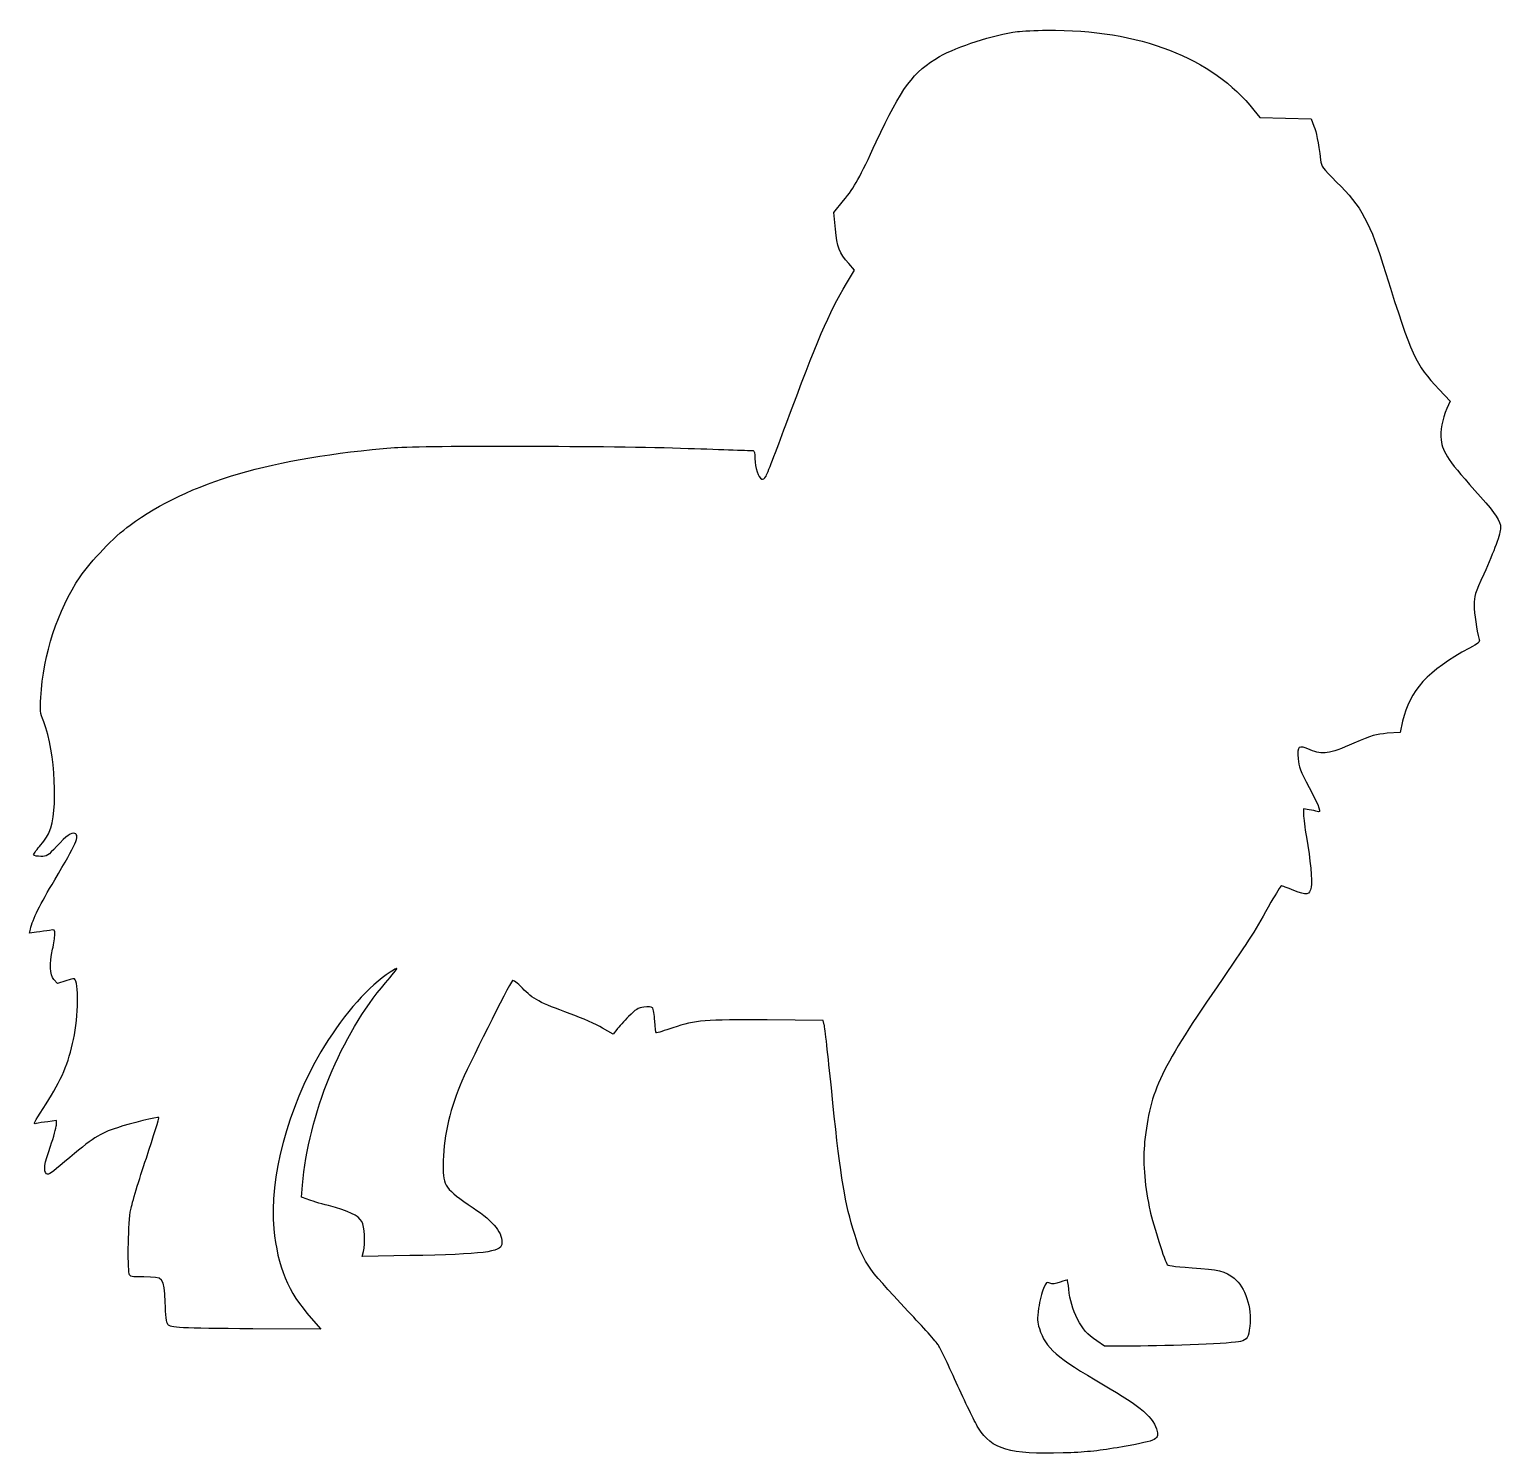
# Model space of a CAD drawing. Header units: centimetres. Extents: x -17.6 to 17.6, y -17.1 to 17.1.
import ezdxf

# ---------------------------------------------------------------- set-up
doc = ezdxf.new("R2010")
doc.units = ezdxf.units.CM
doc.header["$MEASUREMENT"] = 0
doc.layers.add('Layer 1', color=7, linetype='Continuous')

msp = doc.modelspace()

# ---------------------------------------------------------------- linework, layer by layer
at = {"layer": 'Layer 1'}
msp.add_open_spline([(6.05014, 17.03564), (5.47158, 16.95803), (4.61081, 16.68286), (4.18395, 16.43945), (4.18395, 16.43945), (3.55248, 16.07609), (3.2632, 15.68803), (2.66348, 14.39334), (2.66348, 14.39334), (2.26484, 13.52903), (2.14842, 13.31737), (1.88031, 12.98223), (1.88031, 12.98223), (1.88031, 12.98223), (1.64748, 12.69295), (1.64748, 12.69295), (1.64748, 12.69295), (1.64748, 12.69295), (1.68276, 12.29784), (1.68276, 12.29784), (1.68276, 12.29784), (1.72157, 11.86392), (1.77448, 11.72634), (2.00379, 11.46881), (2.00379, 11.46881), (2.00379, 11.46881), (2.14137, 11.31006), (2.14137, 11.31006), (2.14137, 11.31006), (2.14137, 11.31006), (1.94734, 10.99256), (1.94734, 10.99256), (1.94734, 10.99256), (1.52401, 10.27995), (1.24531, 9.62731), (0.4939, 7.60237), (0.4939, 7.60237), (0.25754, 6.96384), (0.04234, 6.40293), (0.01412, 6.36059), (0.01412, 6.36059), (-0.0141, 6.31473), (-0.05644, 6.29003), (-0.08466, 6.30062), (-0.08466, 6.30062), (-0.1658, 6.33237), (-0.24694, 6.57931), (-0.24694, 6.79098), (-0.24694, 6.79098), (-0.24694, 6.92151), (-0.26105, 6.98501), (-0.28927, 6.98501), (-0.28927, 6.98501), (-0.31396, 6.98501), (-1.01599, 7.0097), (-1.85208, 7.03793), (-1.85208, 7.03793), (-3.66183, 7.10143), (-8.18091, 7.11201), (-8.89, 7.05557), (-8.89, 7.05557), (-11.82864, 6.81921), (-13.82183, 6.2336), (-15.23647, 5.19643), (-15.23647, 5.19643), (-15.62453, 4.91068), (-16.17486, 4.33918), (-16.43239, 3.95465), (-16.43239, 3.95465), (-16.9792, 3.14326), (-17.31433, 2.10962), (-17.37783, 1.05834), (-17.37783, 1.05834), (-17.399, 0.75495), (-17.39194, 0.70203), (-17.30727, 0.47978), (-17.30727, 0.47978), (-17.02505, -0.26811), (-16.95449, -1.66864), (-17.17674, -2.17311), (-17.17674, -2.17311), (-17.21555, -2.2613), (-17.31785, -2.413), (-17.40605, -2.51178), (-17.40605, -2.51178), (-17.49424, -2.61056), (-17.55774, -2.70581), (-17.54716, -2.72345), (-17.54716, -2.72345), (-17.53658, -2.73756), (-17.45897, -2.75167), (-17.3743, -2.75167), (-17.3743, -2.75167), (-17.22966, -2.75167), (-17.20849, -2.73756), (-16.99683, -2.51178), (-16.99683, -2.51178), (-16.76047, -2.25425), (-16.64052, -2.16959), (-16.55939, -2.20134), (-16.55939, -2.20134), (-16.43945, -2.2472), (-16.52411, -2.44476), (-17.0427, -3.31612), (-17.0427, -3.31612), (-17.39195, -3.8982), (-17.57187, -4.26156), (-17.62478, -4.4944), (-17.62478, -4.4944), (-17.62478, -4.4944), (-17.64947, -4.59671), (-17.64947, -4.59671), (-17.64947, -4.59671), (-17.64947, -4.59671), (-17.47661, -4.57202), (-17.47661, -4.57202), (-17.47661, -4.57202), (-17.38136, -4.55791), (-17.24378, -4.53674), (-17.16969, -4.52616), (-17.16969, -4.52616), (-17.03916, -4.50499), (-17.03916, -4.50852), (-17.03916, -4.62494), (-17.03916, -4.62494), (-17.04269, -4.69197), (-17.06385, -4.84719), (-17.09208, -4.97419), (-17.09208, -4.97419), (-17.17322, -5.33755), (-17.16264, -5.5845), (-17.06033, -5.70444), (-17.06033, -5.70444), (-17.06033, -5.70444), (-16.97566, -5.80322), (-16.97566, -5.80322), (-16.97566, -5.80322), (-16.97566, -5.80322), (-16.77458, -5.73619), (-16.77458, -5.73619), (-16.77458, -5.73619), (-16.61583, -5.67975), (-16.56997, -5.67622), (-16.5488, -5.7115), (-16.5488, -5.7115), (-16.45355, -5.86672), (-16.48883, -6.72044), (-16.6123, -7.24256), (-16.6123, -7.24256), (-16.74636, -7.807), (-16.92274, -8.19506), (-17.32138, -8.79831), (-17.32138, -8.79831), (-17.53657, -9.12992), (-17.56127, -9.17931), (-17.49071, -9.16167), (-17.49071, -9.16167), (-17.44485, -9.14756), (-17.31432, -9.12992), (-17.20496, -9.11581), (-17.20496, -9.11581), (-17.20496, -9.11581), (-17.00388, -9.09112), (-17.00388, -9.09112), (-17.00388, -9.09112), (-17.00388, -9.09112), (-17.00388, -9.19695), (-17.00388, -9.19695), (-17.00388, -9.19695), (-17.00388, -9.25339), (-17.06738, -9.4827), (-17.14499, -9.70495), (-17.14499, -9.70495), (-17.29316, -10.12828), (-17.31785, -10.30114), (-17.23671, -10.36817), (-17.23671, -10.36817), (-17.1979, -10.39992), (-17.10971, -10.34348), (-16.80632, -10.08242), (-16.80632, -10.08242), (-16.11135, -9.48975), (-15.97729, -9.40509), (-15.53985, -9.26045), (-15.53985, -9.26045), (-15.22941, -9.15814), (-14.56266, -8.99234), (-14.54149, -9.01351), (-14.54149, -9.01351), (-14.53443, -9.02057), (-14.67202, -9.45801), (-14.84488, -9.9907), (-14.84488, -9.9907), (-15.02127, -10.51987), (-15.1906, -11.07726), (-15.21882, -11.22542), (-15.21882, -11.22542), (-15.27526, -11.50059), (-15.29996, -12.59067), (-15.2541, -12.76353), (-15.2541, -12.76353), (-15.23293, -12.83761), (-15.21529, -12.84114), (-14.90485, -12.84114), (-14.90485, -12.84114), (-14.42507, -12.84114), (-14.42154, -12.84467), (-14.39332, -13.44792), (-14.39332, -13.44792), (-14.38274, -13.76542), (-14.35804, -13.94181), (-14.32982, -13.98061), (-14.32982, -13.98061), (-14.25926, -14.06175), (-14.07229, -14.07233), (-12.28724, -14.08644), (-12.28724, -14.08644), (-12.28724, -14.08644), (-10.66093, -14.09702), (-10.66093, -14.09702), (-10.66093, -14.09702), (-10.66093, -14.09702), (-10.89024, -13.83244), (-10.89024, -13.83244), (-10.89024, -13.83244), (-11.45468, -13.19038), (-11.69457, -12.6083), (-11.7863, -11.68402), (-11.7863, -11.68402), (-11.90272, -10.49516), (-11.44763, -8.7736), (-10.66094, -7.44363), (-10.66094, -7.44363), (-10.18469, -6.6393), (-9.60613, -5.95844), (-9.09108, -5.59507), (-9.09108, -5.59507), (-8.96055, -5.49982), (-8.84414, -5.42926), (-8.83708, -5.43985), (-8.83708, -5.43985), (-8.83002, -5.44691), (-8.9535, -5.60213), (-9.10872, -5.78557), (-9.10872, -5.78557), (-10.17411, -7.02382), (-10.9608, -8.94999), (-11.09839, -10.63979), (-11.09839, -10.63979), (-11.09839, -10.63979), (-11.12308, -10.92554), (-11.12308, -10.92554), (-11.12308, -10.92554), (-11.12308, -10.92554), (-10.9855, -10.97846), (-10.9855, -10.97846), (-10.9855, -10.97846), (-10.90789, -11.01021), (-10.68211, -11.07724), (-10.4775, -11.13015), (-10.4775, -11.13015), (-9.98714, -11.25715), (-9.75078, -11.37004), (-9.67669, -11.51115), (-9.67669, -11.51115), (-9.60966, -11.63109), (-9.59202, -12.02268), (-9.63788, -12.23434), (-9.63788, -12.23434), (-9.63788, -12.23434), (-9.6661, -12.35428), (-9.6661, -12.35428), (-9.6661, -12.35428), (-9.6661, -12.35428), (-8.52663, -12.32959), (-8.52663, -12.32959), (-8.52663, -12.32959), (-6.75569, -12.29431), (-6.34646, -12.24492), (-6.32177, -12.06148), (-6.32177, -12.06148), (-6.28296, -11.80042), (-6.49463, -11.52173), (-7.00616, -11.17954), (-7.00616, -11.17954), (-7.67644, -10.73151), (-7.72583, -10.66096), (-7.72583, -10.1706), (-7.72583, -10.1706), (-7.72583, -9.53207), (-7.59177, -8.9006), (-7.31661, -8.23738), (-7.31661, -8.23738), (-7.1508, -7.82816), (-6.14186, -5.82085), (-6.06425, -5.73266), (-6.06425, -5.73266), (-6.04308, -5.71149), (-5.95136, -5.78205), (-5.82436, -5.9161), (-5.82436, -5.9161), (-5.58094, -6.1701), (-5.3975, -6.26888), (-4.68136, -6.52641), (-4.68136, -6.52641), (-4.39208, -6.63224), (-4.04283, -6.78394), (-3.90525, -6.8686), (-3.90525, -6.8686), (-3.90525, -6.8686), (-3.65125, -7.01677), (-3.65125, -7.01677), (-3.65125, -7.01677), (-3.65125, -7.01677), (-3.56306, -6.90388), (-3.56306, -6.90388), (-3.56306, -6.90388), (-3.51367, -6.84391), (-3.38667, -6.7028), (-3.27731, -6.58991), (-3.27731, -6.58991), (-3.10798, -6.4241), (-3.05153, -6.3853), (-2.91042, -6.36766), (-2.91042, -6.36766), (-2.80106, -6.35002), (-2.73403, -6.35355), (-2.70581, -6.38177), (-2.70581, -6.38177), (-2.68112, -6.40646), (-2.65642, -6.5511), (-2.64937, -6.7028), (-2.64937, -6.7028), (-2.64584, -6.85802), (-2.62468, -6.98502), (-2.61056, -6.98502), (-2.61056, -6.98502), (-2.59292, -6.98502), (-2.41653, -6.9321), (-2.21545, -6.86508), (-2.21545, -6.86508), (-1.66512, -6.68164), (-1.44992, -6.664), (0.04938, -6.67458), (0.04938, -6.67458), (0.04938, -6.67458), (1.38994, -6.68516), (1.38994, -6.68516), (1.38994, -6.68516), (1.38994, -6.68516), (1.41463, -6.79099), (1.41463, -6.79099), (1.41463, -6.79099), (1.43227, -6.84743), (1.50635, -7.53182), (1.58749, -8.30793), (1.58749, -8.30793), (1.78505, -10.28701), (1.89088, -10.96435), (2.10255, -11.67696), (2.10255, -11.67696), (2.34244, -12.48482), (2.3883, -12.55538), (3.43252, -13.67015), (3.43252, -13.67015), (3.78177, -14.03704), (4.10633, -14.40393), (4.15571, -14.48154), (4.15571, -14.48154), (4.2051, -14.55915), (4.41324, -15.00012), (4.62138, -15.45873), (4.62138, -15.45873), (4.82952, -15.91734), (5.05177, -16.37242), (5.11527, -16.4712), (5.11527, -16.4712), (5.43983, -16.9792), (5.85963, -17.10267), (7.14374, -17.06387), (7.14374, -17.06387), (7.6588, -17.04976), (7.95866, -17.01801), (8.44196, -16.93687), (8.44196, -16.93687), (9.36977, -16.77812), (9.44738, -16.74637), (9.40152, -16.54881), (9.40152, -16.54881), (9.33096, -16.22425), (9.02052, -15.95262), (8.11388, -15.42698), (8.11388, -15.42698), (6.98146, -14.77081), (6.73099, -14.55209), (6.57577, -14.07937), (6.57577, -14.07937), (6.52285, -13.91709), (6.52285, -13.85712), (6.55813, -13.58901), (6.55813, -13.58901), (6.58282, -13.41968), (6.63221, -13.20801), (6.67455, -13.11629), (6.67455, -13.11629), (6.73805, -12.9646), (6.75216, -12.95401), (6.82624, -12.98929), (6.82624, -12.98929), (6.88974, -13.01751), (6.94971, -13.01046), (7.07671, -12.96812), (7.07671, -12.96812), (7.16843, -12.93637), (7.24604, -12.91168), (7.24957, -12.91168), (7.24957, -12.91168), (7.2531, -12.91168), (7.26721, -13.01046), (7.28132, -13.1304), (7.28132, -13.1304), (7.30954, -13.39851), (7.37304, -13.62076), (7.49299, -13.85359), (7.49299, -13.85359), (7.61293, -14.09348), (7.72935, -14.22401), (7.9516, -14.37217), (7.9516, -14.37217), (7.9516, -14.37217), (8.1421, -14.49917), (8.1421, -14.49917), (8.1421, -14.49917), (8.1421, -14.49917), (8.82649, -14.49917), (8.82649, -14.49917), (8.82649, -14.49917), (9.7296, -14.49917), (11.23596, -14.43567), (11.40177, -14.38981), (11.40177, -14.38981), (11.56052, -14.34748), (11.59227, -14.29809), (11.62402, -14.02292), (11.62402, -14.02292), (11.67341, -13.57489), (11.51466, -13.081), (11.25008, -12.87286), (11.25008, -12.87286), (11.03489, -12.70353), (10.86555, -12.66119), (10.23761, -12.61886), (10.23761, -12.61886), (9.76136, -12.58711), (9.65553, -12.573), (9.63083, -12.52361), (9.63083, -12.52361), (9.54969, -12.37544), (9.27452, -11.48292), (9.21102, -11.16542), (9.21102, -11.16542), (9.0946, -10.59392), (9.0558, -10.02948), (9.10166, -9.59909), (9.10166, -9.59909), (9.23219, -8.3679), (9.48266, -7.83873), (10.97491, -5.67973), (10.97491, -5.67973), (11.62049, -4.74134), (11.76513, -4.51204), (12.13202, -3.85234), (12.13202, -3.85234), (12.25549, -3.63715), (12.36485, -3.45723), (12.37544, -3.45723), (12.37544, -3.45723), (12.38955, -3.45723), (12.52361, -3.50662), (12.67883, -3.57012), (12.67883, -3.57012), (12.9928, -3.69359), (13.05277, -3.68301), (13.09511, -3.48898), (13.09511, -3.48898), (13.12333, -3.34081), (13.07747, -2.83281), (12.98222, -2.29306), (12.98222, -2.29306), (12.94341, -2.07081), (12.91166, -1.82739), (12.91166, -1.74978), (12.91166, -1.74978), (12.91166, -1.74978), (12.91166, -1.6122), (12.91166, -1.6122), (12.91166, -1.6122), (12.91166, -1.6122), (13.04572, -1.63337), (13.04572, -1.63337), (13.04572, -1.63337), (13.11628, -1.64395), (13.20447, -1.66159), (13.23975, -1.6757), (13.23975, -1.6757), (13.34911, -1.72156), (13.30678, -1.59103), (13.04925, -1.10067), (13.04925, -1.10067), (12.83406, -0.69498), (12.79525, -0.59267), (12.78114, -0.40923), (12.78114, -0.40923), (12.75997, -0.09526), (12.78467, -0.07762), (13.07395, -0.19404), (13.07395, -0.19404), (13.38792, -0.32104), (13.49728, -0.3034), (14.1217, -0.03529), (14.1217, -0.03529), (14.55914, 0.15521), (14.65087, 0.1799), (14.92251, 0.20107), (14.92251, 0.20107), (14.92251, 0.20107), (15.23295, 0.22224), (15.23295, 0.22224), (15.23295, 0.22224), (15.23295, 0.22224), (15.28939, 0.49035), (15.28939, 0.49035), (15.28939, 0.49035), (15.45167, 1.22413), (15.89264, 1.71096), (16.891, 2.24366), (16.891, 2.24366), (17.10267, 2.35655), (17.145, 2.39183), (17.12736, 2.4518), (17.12736, 2.4518), (17.06386, 2.68111), (17.00389, 3.07269), (17.00389, 3.2773), (17.00389, 3.2773), (17.00389, 3.49602), (17.02506, 3.55599), (17.23672, 4.02166), (17.23672, 4.02166), (17.48719, 4.57552), (17.63889, 4.98827), (17.63889, 5.13291), (17.63889, 5.13291), (17.63889, 5.2846), (17.52247, 5.46805), (17.15558, 5.87374), (17.15558, 5.87374), (16.38652, 6.73805), (16.24894, 6.9356), (16.21366, 7.24252), (16.21366, 7.24252), (16.18544, 7.45419), (16.23835, 7.73641), (16.35124, 7.99041), (16.35124, 7.99041), (16.35124, 7.99041), (16.42885, 8.1668), (16.42885, 8.1668), (16.42885, 8.1668), (16.42885, 8.1668), (16.16779, 8.44902), (16.16779, 8.44902), (16.16779, 8.44902), (15.57512, 9.08402), (15.51162, 9.22513), (14.88721, 11.23596), (14.88721, 11.23596), (14.50268, 12.47421), (14.30865, 12.83052), (13.7054, 13.42671), (13.7054, 13.42671), (13.36321, 13.76538), (13.33851, 13.79713), (13.32087, 13.95588), (13.32087, 13.95588), (13.26443, 14.40744), (13.22209, 14.61557), (13.16212, 14.7708), (13.16212, 14.7708), (13.16212, 14.7708), (13.09509, 14.94013), (13.09509, 14.94013), (13.09509, 14.94013), (13.09509, 14.94013), (12.47773, 14.95777), (12.47773, 14.95777), (12.47773, 14.95777), (12.47773, 14.95777), (11.86037, 14.97541), (11.86037, 14.97541), (11.86037, 14.97541), (11.86037, 14.97541), (11.72279, 15.1518), (11.72279, 15.1518), (11.72279, 15.1518), (10.72796, 16.41122), (8.97112, 17.08855), (6.75921, 17.07091), (6.75921, 17.07091), (6.48404, 17.06738), (6.16654, 17.05327), (6.05013, 17.03563), (6.05013, 17.03563), (6.05013, 17.03563), (6.05014, 17.03564), (6.05014, 17.03564)], degree=3, knots=[0, 0, 0, 0, 0.00645161, 0.00645161, 0.00645161, 0.00645161, 0.01290323, 0.01290323, 0.01290323, 0.01290323, 0.01935484, 0.01935484, 0.01935484, 0.01935484, 0.02580645, 0.02580645, 0.02580645, 0.02580645, 0.03225806, 0.03225806, 0.03225806, 0.03225806, 0.03870968, 0.03870968, 0.03870968, 0.03870968, 0.04516129, 0.04516129, 0.04516129, 0.04516129, 0.0516129, 0.0516129, 0.0516129, 0.0516129, 0.05806452, 0.05806452, 0.05806452, 0.05806452, 0.06451613, 0.06451613, 0.06451613, 0.06451613, 0.07096774, 0.07096774, 0.07096774, 0.07096774, 0.07741935, 0.07741935, 0.07741935, 0.07741935, 0.08387097, 0.08387097, 0.08387097, 0.08387097, 0.09032258, 0.09032258, 0.09032258, 0.09032258, 0.09677419, 0.09677419, 0.09677419, 0.09677419, 0.10322581, 0.10322581, 0.10322581, 0.10322581, 0.10967742, 0.10967742, 0.10967742, 0.10967742, 0.11612903, 0.11612903, 0.11612903, 0.11612903, 0.12258065, 0.12258065, 0.12258065, 0.12258065, 0.12903226, 0.12903226, 0.12903226, 0.12903226, 0.13548387, 0.13548387, 0.13548387, 0.13548387, 0.14193548, 0.14193548, 0.14193548, 0.14193548, 0.1483871, 0.1483871, 0.1483871, 0.1483871, 0.15483871, 0.15483871, 0.15483871, 0.15483871, 0.16129032, 0.16129032, 0.16129032, 0.16129032, 0.16774194, 0.16774194, 0.16774194, 0.16774194, 0.17419355, 0.17419355, 0.17419355, 0.17419355, 0.18064516, 0.18064516, 0.18064516, 0.18064516, 0.18709677, 0.18709677, 0.18709677, 0.18709677, 0.19354839, 0.19354839, 0.19354839, 0.19354839, 0.2, 0.2, 0.2, 0.2, 0.20645161, 0.20645161, 0.20645161, 0.20645161, 0.21290323, 0.21290323, 0.21290323, 0.21290323, 0.21935484, 0.21935484, 0.21935484, 0.21935484, 0.22580645, 0.22580645, 0.22580645, 0.22580645, 0.23225806, 0.23225806, 0.23225806, 0.23225806, 0.23870968, 0.23870968, 0.23870968, 0.23870968, 0.24516129, 0.24516129, 0.24516129, 0.24516129, 0.2516129, 0.2516129, 0.2516129, 0.2516129, 0.25806452, 0.25806452, 0.25806452, 0.25806452, 0.26451613, 0.26451613, 0.26451613, 0.26451613, 0.27096774, 0.27096774, 0.27096774, 0.27096774, 0.27741935, 0.27741935, 0.27741935, 0.27741935, 0.28387097, 0.28387097, 0.28387097, 0.28387097, 0.29032258, 0.29032258, 0.29032258, 0.29032258, 0.29677419, 0.29677419, 0.29677419, 0.29677419, 0.30322581, 0.30322581, 0.30322581, 0.30322581, 0.30967742, 0.30967742, 0.30967742, 0.30967742, 0.31612903, 0.31612903, 0.31612903, 0.31612903, 0.32258065, 0.32258065, 0.32258065, 0.32258065, 0.32903226, 0.32903226, 0.32903226, 0.32903226, 0.33548387, 0.33548387, 0.33548387, 0.33548387, 0.34193548, 0.34193548, 0.34193548, 0.34193548, 0.3483871, 0.3483871, 0.3483871, 0.3483871, 0.35483871, 0.35483871, 0.35483871, 0.35483871, 0.36129032, 0.36129032, 0.36129032, 0.36129032, 0.36774194, 0.36774194, 0.36774194, 0.36774194, 0.37419355, 0.37419355, 0.37419355, 0.37419355, 0.38064516, 0.38064516, 0.38064516, 0.38064516, 0.38709677, 0.38709677, 0.38709677, 0.38709677, 0.39354839, 0.39354839, 0.39354839, 0.39354839, 0.4, 0.4, 0.4, 0.4, 0.40645161, 0.40645161, 0.40645161, 0.40645161, 0.41290323, 0.41290323, 0.41290323, 0.41290323, 0.41935484, 0.41935484, 0.41935484, 0.41935484, 0.42580645, 0.42580645, 0.42580645, 0.42580645, 0.43225806, 0.43225806, 0.43225806, 0.43225806, 0.43870968, 0.43870968, 0.43870968, 0.43870968, 0.44516129, 0.44516129, 0.44516129, 0.44516129, 0.4516129, 0.4516129, 0.4516129, 0.4516129, 0.45806452, 0.45806452, 0.45806452, 0.45806452, 0.46451613, 0.46451613, 0.46451613, 0.46451613, 0.47096774, 0.47096774, 0.47096774, 0.47096774, 0.47741935, 0.47741935, 0.47741935, 0.47741935, 0.48387097, 0.48387097, 0.48387097, 0.48387097, 0.49032258, 0.49032258, 0.49032258, 0.49032258, 0.49677419, 0.49677419, 0.49677419, 0.49677419, 0.50322581, 0.50322581, 0.50322581, 0.50322581, 0.50967742, 0.50967742, 0.50967742, 0.50967742, 0.51612903, 0.51612903, 0.51612903, 0.51612903, 0.52258065, 0.52258065, 0.52258065, 0.52258065, 0.52903226, 0.52903226, 0.52903226, 0.52903226, 0.53548387, 0.53548387, 0.53548387, 0.53548387, 0.54193548, 0.54193548, 0.54193548, 0.54193548, 0.5483871, 0.5483871, 0.5483871, 0.5483871, 0.55483871, 0.55483871, 0.55483871, 0.55483871, 0.56129032, 0.56129032, 0.56129032, 0.56129032, 0.56774194, 0.56774194, 0.56774194, 0.56774194, 0.57419355, 0.57419355, 0.57419355, 0.57419355, 0.58064516, 0.58064516, 0.58064516, 0.58064516, 0.58709677, 0.58709677, 0.58709677, 0.58709677, 0.59354839, 0.59354839, 0.59354839, 0.59354839, 0.6, 0.6, 0.6, 0.6, 0.60645161, 0.60645161, 0.60645161, 0.60645161, 0.61290323, 0.61290323, 0.61290323, 0.61290323, 0.61935484, 0.61935484, 0.61935484, 0.61935484, 0.62580645, 0.62580645, 0.62580645, 0.62580645, 0.63225806, 0.63225806, 0.63225806, 0.63225806, 0.63870968, 0.63870968, 0.63870968, 0.63870968, 0.64516129, 0.64516129, 0.64516129, 0.64516129, 0.6516129, 0.6516129, 0.6516129, 0.6516129, 0.65806452, 0.65806452, 0.65806452, 0.65806452, 0.66451613, 0.66451613, 0.66451613, 0.66451613, 0.67096774, 0.67096774, 0.67096774, 0.67096774, 0.67741935, 0.67741935, 0.67741935, 0.67741935, 0.68387097, 0.68387097, 0.68387097, 0.68387097, 0.69032258, 0.69032258, 0.69032258, 0.69032258, 0.69677419, 0.69677419, 0.69677419, 0.69677419, 0.70322581, 0.70322581, 0.70322581, 0.70322581, 0.70967742, 0.70967742, 0.70967742, 0.70967742, 0.71612903, 0.71612903, 0.71612903, 0.71612903, 0.72258065, 0.72258065, 0.72258065, 0.72258065, 0.72903226, 0.72903226, 0.72903226, 0.72903226, 0.73548387, 0.73548387, 0.73548387, 0.73548387, 0.74193548, 0.74193548, 0.74193548, 0.74193548, 0.7483871, 0.7483871, 0.7483871, 0.7483871, 0.75483871, 0.75483871, 0.75483871, 0.75483871, 0.76129032, 0.76129032, 0.76129032, 0.76129032, 0.76774194, 0.76774194, 0.76774194, 0.76774194, 0.77419355, 0.77419355, 0.77419355, 0.77419355, 0.78064516, 0.78064516, 0.78064516, 0.78064516, 0.78709677, 0.78709677, 0.78709677, 0.78709677, 0.79354839, 0.79354839, 0.79354839, 0.79354839, 0.8, 0.8, 0.8, 0.8, 0.80645161, 0.80645161, 0.80645161, 0.80645161, 0.81290323, 0.81290323, 0.81290323, 0.81290323, 0.81935484, 0.81935484, 0.81935484, 0.81935484, 0.82580645, 0.82580645, 0.82580645, 0.82580645, 0.83225806, 0.83225806, 0.83225806, 0.83225806, 0.83870968, 0.83870968, 0.83870968, 0.83870968, 0.84516129, 0.84516129, 0.84516129, 0.84516129, 0.8516129, 0.8516129, 0.8516129, 0.8516129, 0.85806452, 0.85806452, 0.85806452, 0.85806452, 0.86451613, 0.86451613, 0.86451613, 0.86451613, 0.87096774, 0.87096774, 0.87096774, 0.87096774, 0.87741935, 0.87741935, 0.87741935, 0.87741935, 0.88387097, 0.88387097, 0.88387097, 0.88387097, 0.89032258, 0.89032258, 0.89032258, 0.89032258, 0.89677419, 0.89677419, 0.89677419, 0.89677419, 0.90322581, 0.90322581, 0.90322581, 0.90322581, 0.90967742, 0.90967742, 0.90967742, 0.90967742, 0.91612903, 0.91612903, 0.91612903, 0.91612903, 0.92258065, 0.92258065, 0.92258065, 0.92258065, 0.92903226, 0.92903226, 0.92903226, 0.92903226, 0.93548387, 0.93548387, 0.93548387, 0.93548387, 0.94193548, 0.94193548, 0.94193548, 0.94193548, 0.9483871, 0.9483871, 0.9483871, 0.9483871, 0.95483871, 0.95483871, 0.95483871, 0.95483871, 0.96129032, 0.96129032, 0.96129032, 0.96129032, 0.96774194, 0.96774194, 0.96774194, 0.96774194, 0.97419355, 0.97419355, 0.97419355, 0.97419355, 0.98064516, 0.98064516, 0.98064516, 0.98064516, 0.98709677, 0.98709677, 0.98709677, 0.98709677, 1, 1, 1, 1], dxfattribs=at)

doc.saveas('drawing.dxf')
